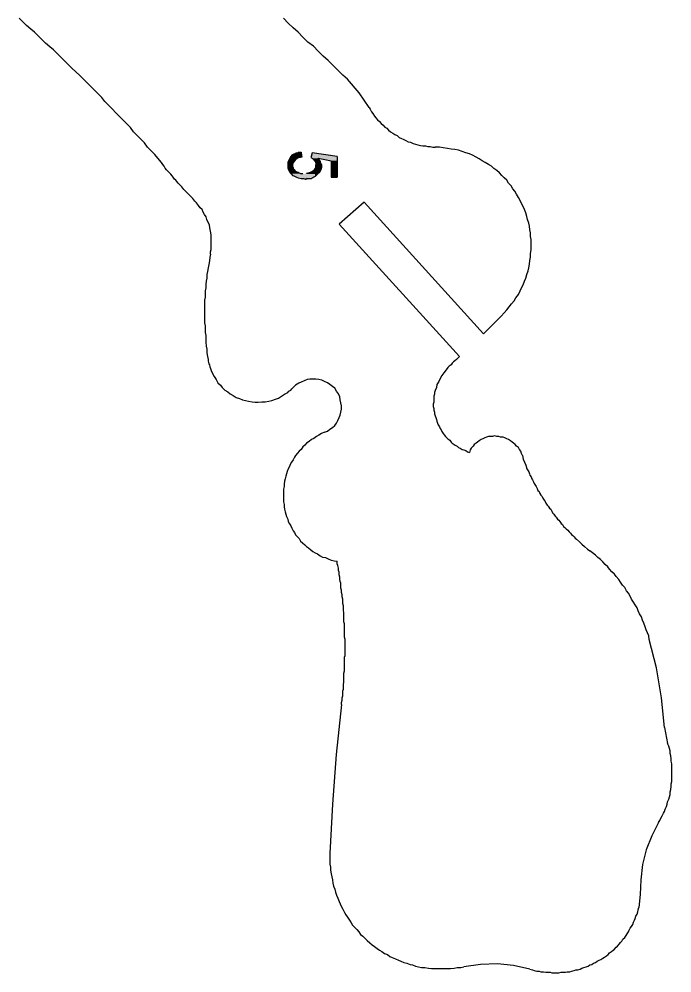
# Model space of a CAD drawing. Extents: x -1063 to 1100, y -467 to 441.
# Drawn here: x -715.7 to -537.9, y -270.1 to -10.2 of the extents above; entities that cross this region are included whole.
import ezdxf

# ---------------------------------------------------------------- set-up
doc = ezdxf.new("R2010")
doc.units = 0
doc.layers.add('H', color=7, linetype='CONTINUOUS')
doc.layers.add('P', color=250, linetype='CONTINUOUS')

# ---------------------------------------------------------------- blocks, each defined once
blk = doc.blocks.new('*U241')
at = {"layer": 'H', "color": 0, "linetype": 'CONTINUOUS'}
for p, q in [((-640.35, -46.74), (-641.02, -47.07)), ((-640.18, -46.57), (-640.35, -46.74)), ((-640.18, -46.57), (-639.68, -46.57)), ((-639.35, -46.41), (-639.68, -46.57)), ((-639.35, -46.41), (-638.85, -46.41)), ((-638.85, -46.41), (-638.83, -46.57)), ((-638.83, -46.57), (-638.81, -46.74)), ((-638.81, -46.74), (-638.77, -47.07)), ((-641.02, -47.07), (-641.35, -47.24)), ((-641.35, -47.24), (-641.32, -47.74)), ((-641.32, -47.74), (-641.31, -47.91)), ((-641.31, -47.91), (-641.3, -48.07)), ((-641.3, -48.07), (-641.27, -48.57)), ((-641.27, -48.57), (-641.23, -49.24)), ((-641.18, -49.91), (-641.23, -49.24)), ((-641.02, -49.24), (-641.18, -49.91)), ((-640.52, -48.57), (-641.02, -49.24)), ((-639.85, -48.07), (-640.52, -48.57)), ((-639.02, -47.91), (-639.85, -48.07)), ((-638.68, -47.74), (-639.02, -47.91)), ((-638.77, -47.07), (-638.75, -47.24)), ((-638.75, -47.24), (-638.68, -47.74))]:
    blk.add_line(p, q, dxfattribs=at)
for points in [[(-640.35, -46.74), (-641.02, -47.07), (-638.77, -47.07)], [(-640.18, -46.57), (-640.35, -46.74), (-638.81, -46.74)], [(-640.18, -46.57), (-640.18, -46.57), (-639.68, -46.57)], [(-639.35, -46.41), (-639.68, -46.57), (-638.83, -46.57)], [(-639.35, -46.41), (-639.35, -46.41), (-638.85, -46.41)], [(-641.02, -47.07), (-641.35, -47.24), (-638.75, -47.24)], [(-641.35, -47.24), (-641.32, -47.74), (-638.68, -47.74)], [(-641.32, -47.74), (-641.31, -47.91), (-639.02, -47.91)], [(-641.31, -47.91), (-641.3, -48.07), (-639.85, -48.07)], [(-641.3, -48.07), (-641.27, -48.57), (-640.52, -48.57)], [(-641.27, -48.57), (-641.23, -49.24), (-641.02, -49.24)]]:
    blk.add_solid(points, dxfattribs=at)
at = {"layer": 'H', "color": 0, "linetype": 'CONTINUOUS', "extrusion": (0, 0, -1)}
for points in [[(640.35, -46.74), (638.81, -46.74), (638.77, -47.07)], [(640.18, -46.57), (638.83, -46.57), (638.81, -46.74)], [(639.35, -46.41), (638.85, -46.41), (638.83, -46.57)], [(641.35, -47.24), (638.75, -47.24), (638.68, -47.74)], [(641.32, -47.74), (638.68, -47.74), (639.02, -47.91)], [(641.31, -47.91), (639.02, -47.91), (639.85, -48.07)], [(641.3, -48.07), (639.85, -48.07), (640.52, -48.57)], [(641.27, -48.57), (640.52, -48.57), (641.02, -49.24)], [(641.23, -49.24), (641.02, -49.24), (641.18, -49.91)], [(641.02, -47.07), (638.77, -47.07), (638.75, -47.24)]]:
    blk.add_solid(points, dxfattribs=at)
blk = doc.blocks.new('*U242')
at = {"layer": 'H', "color": 0, "linetype": 'CONTINUOUS'}
for p, q in [((-642.18, -48.57), (-642.52, -49.24)), ((-642.52, -49.24), (-642.52, -49.91)), ((-641.85, -47.91), (-642.18, -48.57)), ((-641.35, -47.24), (-641.85, -47.91)), ((-641.31, -47.91), (-641.35, -47.24)), ((-641.31, -47.91), (-641.27, -48.57)), ((-641.27, -48.57), (-641.23, -49.24)), ((-641.23, -49.24), (-641.18, -49.91)), ((-642.52, -49.91), (-642.52, -50.07)), ((-642.52, -50.07), (-642.52, -50.24)), ((-642.52, -50.24), (-642.52, -50.41)), ((-642.52, -50.41), (-642.52, -50.57)), ((-642.52, -50.57), (-642.52, -50.74)), ((-642.52, -50.74), (-642.43, -50.91)), ((-642.43, -50.91), (-642.35, -51.07)), ((-642.35, -51.07), (-642.27, -51.24)), ((-642.27, -51.24), (-642.18, -51.41)), ((-642.18, -51.41), (-642.1, -51.57)), ((-642.1, -51.57), (-642.02, -51.74)), ((-642.02, -51.74), (-641.93, -51.91)), ((-641.93, -51.91), (-641.85, -52.07)), ((-641.18, -49.91), (-641.18, -50.07)), ((-641.18, -50.07), (-641.18, -50.24)), ((-641.18, -50.24), (-641.1, -50.41)), ((-641.1, -50.41), (-641.02, -50.57)), ((-641.02, -50.57), (-641.02, -50.74)), ((-641.02, -50.74), (-641.02, -50.91)), ((-641.02, -50.91), (-640.85, -51.07)), ((-640.85, -51.07), (-640.68, -51.24)), ((-640.68, -51.24), (-640.52, -51.41)), ((-640.52, -51.41), (-640.35, -51.57)), ((-640.35, -51.57), (-640.02, -51.74)), ((-640.02, -51.74), (-639.68, -51.91)), ((-639.68, -51.91), (-639.35, -52.07)), ((-636.18, -51.91), (-636.68, -52.07)), ((-635.93, -51.74), (-636.18, -51.91)), ((-635.68, -51.57), (-635.93, -51.74)), ((-635.35, -51.41), (-635.68, -51.57)), ((-635.27, -51.24), (-635.35, -51.41)), ((-635.18, -51.07), (-635.27, -51.24)), ((-635.1, -50.91), (-635.18, -51.07)), ((-635.02, -50.74), (-635.1, -50.91)), ((-634.93, -50.57), (-635.02, -50.74)), ((-634.85, -50.41), (-634.93, -50.57)), ((-634.85, -49.91), (-634.85, -50.07)), ((-634.85, -50.07), (-634.85, -49.91)), ((-634.85, -50.07), (-634.85, -50.24)), ((-634.85, -50.24), (-634.85, -50.07)), ((-634.85, -50.24), (-634.85, -50.41)), ((-634.85, -50.41), (-634.85, -50.24)), ((-634.85, -50.57), (-634.85, -50.41)), ((-634.85, -50.57), (-634.85, -50.74)), ((-634.85, -50.74), (-634.85, -50.91)), ((-634.85, -50.91), (-634.85, -51.07)), ((-634.85, -51.07), (-634.85, -51.24)), ((-634.85, -51.24), (-634.85, -51.41)), ((-634.85, -51.41), (-634.85, -51.57)), ((-634.85, -51.57), (-634.85, -51.74)), ((-634.85, -51.74), (-634.85, -51.91)), ((-634.85, -51.91), (-634.85, -52.07)), ((-641.85, -52.07), (-641.68, -52.24)), ((-641.68, -52.24), (-641.52, -52.41)), ((-641.52, -52.41), (-641.18, -52.74)), ((-641.18, -52.74), (-640.85, -52.91)), ((-640.85, -52.91), (-640.52, -53.07)), ((-640.52, -53.07), (-640.1, -53.24)), ((-640.1, -53.24), (-639.68, -53.41)), ((-639.68, -53.41), (-638.85, -53.57)), ((-639.35, -52.07), (-639.02, -52.24)), ((-639.02, -52.24), (-638.35, -52.24)), ((-638.85, -53.57), (-638.18, -53.57)), ((-638.18, -53.57), (-637.68, -53.74)), ((-637.68, -53.74), (-637.52, -53.74)), ((-637.18, -53.57), (-637.52, -53.74)), ((-636.68, -52.07), (-637.35, -52.24)), ((-637.18, -53.57), (-636.68, -53.57)), ((-636.68, -53.57), (-636.35, -53.57)), ((-636.35, -53.57), (-636.02, -53.57)), ((-635.68, -53.41), (-636.02, -53.57)), ((-635.35, -53.24), (-635.68, -53.41)), ((-635.02, -53.07), (-635.35, -53.24)), ((-634.85, -52.91), (-635.02, -53.07)), ((-634.85, -52.07), (-634.85, -52.24)), ((-634.85, -52.24), (-634.85, -52.41)), ((-634.85, -52.41), (-634.85, -52.74)), ((-634.85, -52.74), (-634.85, -52.91))]:
    blk.add_line(p, q, dxfattribs=at)
for points in [[(-642.18, -48.57), (-642.52, -49.24), (-641.23, -49.24)], [(-642.52, -49.24), (-642.52, -49.91), (-641.18, -49.91)], [(-641.85, -47.91), (-642.18, -48.57), (-641.27, -48.57)], [(-641.35, -47.24), (-641.85, -47.91), (-641.31, -47.91)], [(-642.52, -49.91), (-642.52, -50.07), (-641.18, -50.07)], [(-642.52, -50.07), (-642.52, -50.24), (-641.18, -50.24)], [(-642.52, -50.24), (-642.52, -50.41), (-641.1, -50.41)], [(-642.52, -50.41), (-642.52, -50.57), (-641.02, -50.57)], [(-642.52, -50.57), (-642.52, -50.74), (-641.02, -50.74)], [(-642.52, -50.74), (-642.43, -50.91), (-641.02, -50.91)], [(-642.43, -50.91), (-642.35, -51.07), (-640.85, -51.07)], [(-642.35, -51.07), (-642.27, -51.24), (-640.68, -51.24)], [(-642.27, -51.24), (-642.18, -51.41), (-640.52, -51.41)], [(-642.18, -51.41), (-642.1, -51.57), (-640.35, -51.57)], [(-642.1, -51.57), (-642.02, -51.74), (-640.02, -51.74)], [(-642.02, -51.74), (-641.93, -51.91), (-639.68, -51.91)], [(-641.93, -51.91), (-641.85, -52.07), (-639.35, -52.07)], [(-636.18, -51.91), (-636.68, -52.07), (-634.85, -52.07)], [(-635.93, -51.74), (-636.18, -51.91), (-634.85, -51.91)], [(-635.68, -51.57), (-635.93, -51.74), (-634.85, -51.74)], [(-635.35, -51.41), (-635.68, -51.57), (-634.85, -51.57)], [(-635.27, -51.24), (-635.35, -51.41), (-634.85, -51.41)], [(-635.18, -51.07), (-635.27, -51.24), (-634.85, -51.24)], [(-635.1, -50.91), (-635.18, -51.07), (-634.85, -51.07)], [(-635.02, -50.74), (-635.1, -50.91), (-634.85, -50.91)], [(-634.93, -50.57), (-635.02, -50.74), (-634.85, -50.74)], [(-634.85, -50.41), (-634.93, -50.57), (-634.85, -50.57)], [(-634.85, -49.91), (-634.85, -50.07), (-634.85, -50.07)], [(-634.85, -50.07), (-634.85, -50.24), (-634.85, -50.24)], [(-634.85, -50.24), (-634.85, -50.41), (-634.85, -50.41)], [(-641.85, -52.07), (-641.68, -52.24), (-639.02, -52.24)], [(-641.68, -52.24), (-641.52, -52.41), (-637.85, -52.41)], [(-641.52, -52.41), (-641.18, -52.74), (-634.85, -52.74)], [(-641.18, -52.74), (-640.85, -52.91), (-634.85, -52.91)], [(-640.85, -52.91), (-640.52, -53.07), (-635.02, -53.07)], [(-640.52, -53.07), (-640.1, -53.24), (-635.35, -53.24)], [(-640.1, -53.24), (-639.68, -53.41), (-635.68, -53.41)], [(-639.68, -53.41), (-638.85, -53.57), (-636.02, -53.57)], [(-639.02, -52.24), (-639.02, -52.24), (-638.35, -52.24)], [(-638.85, -53.57), (-638.85, -53.57), (-638.18, -53.57)], [(-638.18, -53.57), (-637.68, -53.74), (-637.52, -53.74)], [(-637.35, -52.24), (-637.85, -52.41), (-634.85, -52.41)], [(-637.68, -53.74), (-637.68, -53.74), (-637.52, -53.74)], [(-636.68, -52.07), (-637.35, -52.24), (-634.85, -52.24)], [(-637.18, -53.57), (-637.18, -53.57), (-636.68, -53.57)], [(-636.68, -53.57), (-636.68, -53.57), (-636.35, -53.57)], [(-636.35, -53.57), (-636.35, -53.57), (-636.02, -53.57)]]:
    blk.add_solid(points, dxfattribs=at)
at = {"layer": 'H', "color": 0, "linetype": 'CONTINUOUS', "extrusion": (0, 0, -1)}
for points in [[(642.52, -49.24), (641.23, -49.24), (641.18, -49.91)], [(642.18, -48.57), (641.27, -48.57), (641.23, -49.24)], [(641.85, -47.91), (641.31, -47.91), (641.27, -48.57)], [(642.52, -49.91), (641.18, -49.91), (641.18, -50.07)], [(642.52, -50.07), (641.18, -50.07), (641.18, -50.24)], [(642.52, -50.24), (641.18, -50.24), (641.1, -50.41)], [(642.52, -50.41), (641.1, -50.41), (641.02, -50.57)], [(642.52, -50.57), (641.02, -50.57), (641.02, -50.74)], [(642.52, -50.74), (641.02, -50.74), (641.02, -50.91)], [(642.43, -50.91), (641.02, -50.91), (640.85, -51.07)], [(642.35, -51.07), (640.85, -51.07), (640.68, -51.24)], [(642.27, -51.24), (640.68, -51.24), (640.52, -51.41)], [(642.18, -51.41), (640.52, -51.41), (640.35, -51.57)], [(642.1, -51.57), (640.35, -51.57), (640.02, -51.74)], [(642.02, -51.74), (640.02, -51.74), (639.68, -51.91)], [(641.93, -51.91), (639.68, -51.91), (639.35, -52.07)], [(636.18, -51.91), (634.85, -51.91), (634.85, -52.07)], [(635.93, -51.74), (634.85, -51.74), (634.85, -51.91)], [(635.68, -51.57), (634.85, -51.57), (634.85, -51.74)], [(635.35, -51.41), (634.85, -51.41), (634.85, -51.57)], [(635.27, -51.24), (634.85, -51.24), (634.85, -51.41)], [(635.18, -51.07), (634.85, -51.07), (634.85, -51.24)], [(635.1, -50.91), (634.85, -50.91), (634.85, -51.07)], [(635.02, -50.74), (634.85, -50.74), (634.85, -50.91)], [(634.93, -50.57), (634.85, -50.57), (634.85, -50.74)], [(641.85, -52.07), (639.35, -52.07), (639.02, -52.24)], [(641.68, -52.24), (638.35, -52.24), (637.85, -52.41)], [(641.52, -52.41), (634.85, -52.41), (634.85, -52.74)], [(641.18, -52.74), (634.85, -52.74), (634.85, -52.91)], [(640.85, -52.91), (634.85, -52.91), (635.02, -53.07)], [(640.52, -53.07), (635.02, -53.07), (635.35, -53.24)], [(640.1, -53.24), (635.35, -53.24), (635.68, -53.41)], [(639.68, -53.41), (635.68, -53.41), (636.02, -53.57)], [(638.18, -53.57), (637.18, -53.57), (637.52, -53.74)], [(637.35, -52.24), (634.85, -52.24), (634.85, -52.41)], [(636.68, -52.07), (634.85, -52.07), (634.85, -52.24)]]:
    blk.add_solid(points, dxfattribs=at)
blk = doc.blocks.new('*U243')
at = {"layer": 'H', "color": 0, "linetype": 'CONTINUOUS'}
for p, q in [((-634.23, -49.24), (-634.24, -49.41)), ((-634.22, -48.91), (-634.23, -49.24)), ((-634.18, -48.07), (-634.22, -48.91)), ((-633.68, -48.91), (-634.18, -48.07)), ((-633.68, -48.91), (-633.68, -49.24)), ((-633.68, -49.24), (-633.52, -49.41)), ((-634.32, -51.57), (-634.34, -52.07)), ((-634.31, -51.24), (-634.32, -51.57)), ((-634.28, -50.57), (-634.31, -51.24)), ((-634.27, -50.24), (-634.28, -50.57)), ((-634.25, -49.74), (-634.27, -50.24)), ((-634.24, -49.41), (-634.25, -49.74)), ((-633.68, -51.57), (-634.02, -52.07)), ((-633.52, -51.24), (-633.68, -51.57)), ((-633.52, -49.41), (-633.35, -49.74)), ((-633.35, -50.57), (-633.52, -51.24)), ((-633.35, -49.74), (-633.35, -50.24)), ((-633.35, -50.24), (-633.35, -50.57)), ((-634.02, -52.07), (-634.35, -52.41)), ((-634.35, -52.41), (-634.34, -52.07))]:
    blk.add_line(p, q, dxfattribs=at)
for points in [[(-634.23, -49.24), (-634.24, -49.41), (-633.52, -49.41)], [(-634.22, -48.91), (-634.23, -49.24), (-633.68, -49.24)], [(-634.18, -48.07), (-634.22, -48.91), (-633.68, -48.91)], [(-634.32, -51.57), (-634.34, -52.07), (-634.02, -52.07)], [(-634.31, -51.24), (-634.32, -51.57), (-633.68, -51.57)], [(-634.28, -50.57), (-634.31, -51.24), (-633.52, -51.24)], [(-634.27, -50.24), (-634.28, -50.57), (-633.35, -50.57)], [(-634.25, -49.74), (-634.27, -50.24), (-633.35, -50.24)], [(-634.24, -49.41), (-634.25, -49.74), (-633.35, -49.74)]]:
    blk.add_solid(points, dxfattribs=at)
at = {"layer": 'H', "color": 0, "linetype": 'CONTINUOUS', "extrusion": (0, 0, -1)}
for points in [[(634.23, -49.24), (633.68, -49.24), (633.52, -49.41)], [(634.22, -48.91), (633.68, -48.91), (633.68, -49.24)], [(634.32, -51.57), (633.68, -51.57), (634.02, -52.07)], [(634.31, -51.24), (633.52, -51.24), (633.68, -51.57)], [(634.28, -50.57), (633.35, -50.57), (633.52, -51.24)], [(634.27, -50.24), (633.35, -50.24), (633.35, -50.57)], [(634.25, -49.74), (633.35, -49.74), (633.35, -50.24)], [(634.24, -49.41), (633.52, -49.41), (633.35, -49.74)], [(634.34, -52.07), (634.02, -52.07), (634.35, -52.41)]]:
    blk.add_solid(points, dxfattribs=at)
blk = doc.blocks.new('*U244')
at = {"layer": 'H', "color": 0, "linetype": 'CONTINUOUS'}
for p, q in [((-635.85, -46.57), (-636.1, -47.57)), ((-629.02, -47.57), (-635.85, -46.57)), ((-636.1, -47.57), (-636.18, -47.91)), ((-636.18, -47.91), (-635.85, -48.07)), ((-635.85, -48.07), (-635.52, -48.41)), ((-635.52, -48.41), (-635.18, -48.74)), ((-635.18, -48.74), (-635.02, -48.91)), ((-635.02, -48.91), (-634.85, -49.41)), ((-634.22, -48.91), (-634.24, -49.41)), ((-634.21, -48.74), (-634.22, -48.91)), ((-634.2, -48.41), (-634.21, -48.74)), ((-634.18, -48.07), (-634.2, -48.41)), ((-634.18, -48.07), (-632.43, -48.41)), ((-632.43, -48.41), (-630.68, -48.74)), ((-630.68, -48.74), (-630.68, -48.91)), ((-630.68, -48.91), (-630.68, -49.41)), ((-629.02, -47.57), (-629.02, -47.91)), ((-629.02, -47.91), (-629.02, -48.07)), ((-629.02, -48.07), (-629.02, -48.41)), ((-629.02, -48.41), (-629.02, -48.74)), ((-629.02, -48.74), (-629.02, -48.91)), ((-629.02, -48.91), (-629.02, -49.41)), ((-634.85, -49.41), (-634.85, -49.91)), ((-634.85, -49.91), (-634.85, -50.57)), ((-634.85, -50.57), (-634.85, -51.24)), ((-634.85, -51.24), (-634.85, -52.07)), ((-634.31, -51.24), (-634.34, -52.07)), ((-634.28, -50.57), (-634.31, -51.24)), ((-634.25, -49.91), (-634.28, -50.57)), ((-634.24, -49.41), (-634.25, -49.91)), ((-630.68, -49.41), (-630.68, -49.91)), ((-630.68, -49.91), (-630.68, -50.57)), ((-630.68, -50.57), (-630.68, -51.24)), ((-630.68, -51.24), (-630.68, -52.07)), ((-629.02, -49.41), (-629.02, -49.91)), ((-629.02, -49.91), (-629.02, -50.57)), ((-629.02, -50.57), (-629.02, -51.24)), ((-629.02, -51.24), (-629.02, -52.07)), ((-634.85, -52.07), (-634.85, -52.41)), ((-634.35, -52.41), (-634.85, -52.91)), ((-634.85, -52.91), (-634.85, -52.41)), ((-634.34, -52.07), (-634.35, -52.41)), ((-630.68, -52.07), (-630.68, -52.41)), ((-630.68, -52.41), (-630.68, -52.91)), ((-630.68, -52.91), (-630.68, -53.24)), ((-630.68, -53.24), (-629.02, -53.24)), ((-629.02, -52.07), (-629.02, -52.41)), ((-629.02, -52.41), (-629.02, -52.91)), ((-629.02, -52.91), (-629.02, -53.24))]:
    blk.add_line(p, q, dxfattribs=at)
for points in [[(-635.85, -46.57), (-636.1, -47.57), (-629.02, -47.57)], [(-636.1, -47.57), (-636.18, -47.91), (-629.02, -47.91)], [(-636.18, -47.91), (-635.85, -48.07), (-629.02, -48.07)], [(-635.85, -48.07), (-635.52, -48.41), (-634.2, -48.41)], [(-635.52, -48.41), (-635.18, -48.74), (-634.21, -48.74)], [(-635.18, -48.74), (-635.02, -48.91), (-634.22, -48.91)], [(-635.02, -48.91), (-634.85, -49.41), (-634.24, -49.41)], [(-634.18, -48.07), (-632.43, -48.41), (-629.02, -48.41)], [(-632.43, -48.41), (-630.68, -48.74), (-629.02, -48.74)], [(-630.68, -48.74), (-630.68, -48.91), (-629.02, -48.91)], [(-630.68, -48.91), (-630.68, -49.41), (-629.02, -49.41)], [(-634.85, -49.41), (-634.85, -49.91), (-634.25, -49.91)], [(-634.85, -49.91), (-634.85, -50.57), (-634.28, -50.57)], [(-634.85, -50.57), (-634.85, -51.24), (-634.31, -51.24)], [(-634.85, -51.24), (-634.85, -52.07), (-634.34, -52.07)], [(-630.68, -49.41), (-630.68, -49.91), (-629.02, -49.91)], [(-630.68, -49.91), (-630.68, -50.57), (-629.02, -50.57)], [(-630.68, -50.57), (-630.68, -51.24), (-629.02, -51.24)], [(-630.68, -51.24), (-630.68, -52.07), (-629.02, -52.07)], [(-634.85, -52.07), (-634.85, -52.41), (-634.35, -52.41)], [(-630.68, -52.07), (-630.68, -52.41), (-629.02, -52.41)], [(-630.68, -52.41), (-630.68, -52.91), (-629.02, -52.91)], [(-630.68, -52.91), (-630.68, -53.24), (-629.02, -53.24)], [(-630.68, -53.24), (-630.68, -53.24), (-629.02, -53.24)]]:
    blk.add_solid(points, dxfattribs=at)
at = {"layer": 'H', "color": 0, "linetype": 'CONTINUOUS', "extrusion": (0, 0, -1)}
for points in [[(636.18, -47.91), (629.02, -47.91), (629.02, -48.07)], [(636.1, -47.57), (629.02, -47.57), (629.02, -47.91)], [(635.85, -48.07), (634.18, -48.07), (634.2, -48.41)], [(635.52, -48.41), (634.2, -48.41), (634.21, -48.74)], [(635.18, -48.74), (634.21, -48.74), (634.22, -48.91)], [(635.02, -48.91), (634.22, -48.91), (634.24, -49.41)], [(634.18, -48.07), (629.02, -48.07), (629.02, -48.41)], [(632.43, -48.41), (629.02, -48.41), (629.02, -48.74)], [(630.68, -48.74), (629.02, -48.74), (629.02, -48.91)], [(630.68, -48.91), (629.02, -48.91), (629.02, -49.41)], [(634.85, -49.41), (634.24, -49.41), (634.25, -49.91)], [(634.85, -49.91), (634.25, -49.91), (634.28, -50.57)], [(634.85, -50.57), (634.28, -50.57), (634.31, -51.24)], [(634.85, -51.24), (634.31, -51.24), (634.34, -52.07)], [(630.68, -49.41), (629.02, -49.41), (629.02, -49.91)], [(630.68, -49.91), (629.02, -49.91), (629.02, -50.57)], [(630.68, -50.57), (629.02, -50.57), (629.02, -51.24)], [(630.68, -51.24), (629.02, -51.24), (629.02, -52.07)], [(634.85, -52.07), (634.34, -52.07), (634.35, -52.41)], [(634.85, -52.41), (634.35, -52.41), (634.85, -52.91)], [(630.68, -52.07), (629.02, -52.07), (629.02, -52.41)], [(630.68, -52.41), (629.02, -52.41), (629.02, -52.91)], [(630.68, -52.91), (629.02, -52.91), (629.02, -53.24)]]:
    blk.add_solid(points, dxfattribs=at)

msp = doc.modelspace()

# ---------------------------------------------------------------- linework, layer by layer
at = {"layer": 'P', "color": 0, "linetype": 'CONTINUOUS'}
for points in [[(-663.52, -74.24), (-663.52, -73.57), (-663.35, -72.91), (-663.35, -72.41), (-663.35, -71.91), (-663.35, -71.24), (-663.35, -70.74), (-663.35, -70.24), (-663.35, -69.74), (-663.35, -69.24), (-663.35, -68.91), (-663.52, -67.91), (-663.68, -67.07), (-663.85, -66.24), (-664.18, -65.57), (-664.52, -64.74), (-664.68, -64.07), (-665.18, -63.41), (-665.52, -62.74), (-665.85, -62.07), (-666.35, -61.57), (-666.85, -60.91), (-667.35, -60.24), (-667.85, -59.74), (-668.35, -59.07), (-669.02, -58.41), (-669.52, -57.91), (-670.18, -57.24), (-670.85, -56.57), (-671.35, -55.91), (-672.02, -55.24), (-672.35, -54.91), (-672.68, -54.41), (-673.02, -54.07), (-673.35, -53.74), (-673.68, -53.24), (-674.02, -52.91), (-674.35, -52.41), (-674.68, -52.07), (-675.18, -51.57), (-675.52, -51.24), (-675.85, -50.74), (-676.18, -50.24), (-676.52, -49.74), (-676.85, -49.24), (-677.85, -48.07), (-678.68, -47.07), (-679.68, -46.07), (-680.68, -45.07), (-681.52, -43.91), (-682.52, -42.91), (-683.52, -41.91), (-684.52, -40.91), (-685.35, -39.74), (-686.35, -38.74), (-687.35, -37.74), (-688.35, -36.74), (-689.35, -35.74), (-690.35, -34.57), (-691.35, -33.57), (-692.35, -32.57), (-693.18, -31.57), (-694.18, -30.57), (-695.18, -29.57), (-696.18, -28.57), (-697.18, -27.57), (-698.18, -26.57), (-699.18, -25.57), (-700.18, -24.57), (-701.35, -23.57), (-702.35, -22.57), (-703.35, -21.57), (-704.35, -20.57), (-705.35, -19.57), (-706.35, -18.57), (-707.35, -17.74), (-708.52, -16.74), (-709.52, -15.74), (-710.52, -14.74), (-711.52, -13.74), (-712.52, -12.91), (-713.68, -11.91), (-714.68, -10.91), (-715.68, -9.91)], [(-626.18, -26.57), (-627.52, -25.41), (-628.85, -24.07), (-630.18, -22.74), (-631.52, -21.41), (-632.85, -20.24), (-634.18, -18.91), (-635.52, -17.57), (-637.02, -16.41), (-638.35, -15.07), (-639.68, -13.74), (-641.02, -12.57), (-642.35, -11.24), (-643.68, -9.91)], [(-620.35, -34.24), (-623.02, -30.24), (-626.18, -26.57)], [(-620.35, -34.24), (-620.02, -34.74), (-619.68, -35.41), (-619.35, -35.91), (-618.85, -36.57), (-618.52, -37.07), (-618.02, -37.57), (-617.52, -38.07), (-617.02, -38.57), (-616.52, -39.07), (-616.02, -39.57), (-615.52, -39.91), (-615.02, -40.41), (-614.52, -40.91), (-613.85, -41.24), (-613.35, -41.57), (-612.68, -41.91), (-612.18, -42.41), (-611.52, -42.74), (-611.02, -42.91), (-610.35, -43.24), (-609.68, -43.57), (-609.02, -43.74), (-608.35, -44.07), (-607.68, -44.24), (-607.02, -44.41), (-606.35, -44.57), (-605.68, -44.74), (-605.02, -44.74), (-604.35, -44.91), (-603.68, -44.91), (-603.02, -45.07), (-602.35, -45.07)], [(-584.35, -91.07), (-583.52, -90.24), (-582.85, -89.41), (-582.18, -88.57), (-581.52, -87.74), (-580.85, -86.91), (-580.35, -86.07), (-579.68, -85.24), (-579.18, -84.24), (-578.85, -83.41), (-578.35, -82.57), (-578.02, -81.57), (-577.68, -80.74), (-577.35, -79.74), (-577.02, -78.74), (-576.85, -77.91), (-576.68, -76.91), (-576.52, -75.91), (-576.35, -75.07), (-576.35, -74.07), (-576.18, -73.07), (-576.18, -72.24), (-576.18, -71.24), (-576.18, -70.24), (-576.35, -69.41), (-576.35, -68.41), (-576.52, -67.57), (-576.68, -66.57), (-576.85, -65.74), (-577.18, -64.74), (-577.35, -63.91), (-577.68, -62.91), (-578.02, -62.07), (-578.35, -61.24), (-578.85, -60.41), (-579.18, -59.57), (-579.68, -58.74), (-580.18, -57.91), (-580.68, -57.07), (-581.18, -56.41), (-581.68, -55.57), (-582.35, -54.91), (-582.85, -54.07), (-583.52, -53.41), (-584.18, -52.74), (-584.85, -52.07), (-585.52, -51.41), (-586.35, -50.91), (-587.02, -50.24), (-587.85, -49.74), (-588.68, -49.24), (-589.52, -48.74), (-590.35, -48.24), (-591.18, -47.74), (-592.18, -47.24), (-593.02, -46.91), (-594.02, -46.57), (-595.02, -46.24), (-596.02, -45.91), (-597.02, -45.74), (-598.02, -45.57), (-599.02, -45.41), (-600.18, -45.24), (-601.18, -45.07), (-602.35, -45.07)], [(-584.35, -91.07), (-589.18, -95.91), (-621.68, -60.07), (-628.52, -66.07), (-595.68, -102.07), (-596.18, -102.57), (-596.52, -102.91), (-597.02, -103.24), (-597.35, -103.57), (-597.68, -103.91), (-598.02, -104.41), (-598.52, -104.74), (-598.85, -105.07), (-599.35, -105.74), (-600.02, -106.57), (-600.52, -107.24), (-601.02, -108.07), (-601.35, -108.91), (-601.85, -109.74), (-602.02, -110.57), (-602.35, -111.41), (-602.52, -111.91), (-602.52, -112.41), (-602.68, -112.91), (-602.68, -113.41), (-602.68, -113.91), (-602.68, -114.57), (-602.85, -115.07), (-602.85, -115.74), (-602.68, -116.24), (-602.68, -116.74), (-602.52, -117.24), (-602.52, -117.74), (-602.35, -118.24), (-602.18, -118.74), (-602.02, -119.24), (-601.85, -119.74), (-601.68, -120.24), (-601.52, -120.74), (-601.18, -121.24), (-601.02, -121.74), (-600.68, -122.07), (-600.52, -122.57), (-600.18, -123.07), (-599.85, -123.41), (-599.52, -123.91), (-599.18, -124.24), (-598.85, -124.57), (-598.35, -124.91), (-598.02, -125.41), (-597.68, -125.74), (-597.18, -126.07), (-596.85, -126.24), (-596.35, -126.57), (-596.02, -126.91), (-595.52, -127.07), (-595.02, -127.41), (-594.52, -127.57), (-594.02, -127.74), (-593.52, -128.07), (-593.02, -128.24)], [(-663.52, -74.24), (-663.68, -75.07), (-663.85, -76.07), (-664.02, -77.07), (-664.18, -77.91), (-664.35, -78.91), (-664.52, -79.74), (-664.52, -80.74), (-664.68, -81.57), (-664.85, -82.41), (-664.85, -83.41), (-665.02, -84.24), (-665.02, -85.07), (-665.02, -85.91), (-665.18, -86.74), (-665.18, -87.74), (-665.18, -88.57), (-665.18, -89.41), (-665.18, -90.24), (-665.18, -91.07), (-665.18, -92.07), (-665.18, -92.91), (-665.02, -93.74), (-665.02, -94.57), (-665.02, -95.57), (-664.85, -96.41), (-664.85, -97.41), (-664.85, -98.24), (-664.68, -99.24), (-664.52, -100.07), (-664.52, -101.07), (-664.35, -102.07), (-664.18, -102.91)], [(-664.18, -102.91), (-664.18, -103.41), (-664.02, -104.07), (-663.85, -104.41), (-663.68, -104.91), (-663.52, -105.41), (-663.35, -105.91), (-663.02, -106.74), (-662.52, -107.57), (-662.02, -108.41), (-661.52, -109.24), (-660.85, -109.91), (-660.35, -110.57), (-659.68, -111.24), (-658.85, -111.74), (-658.18, -112.24), (-657.35, -112.74), (-656.52, -113.24), (-655.68, -113.57), (-654.85, -113.91), (-654.02, -114.07), (-653.18, -114.24), (-652.18, -114.41), (-651.35, -114.57), (-650.52, -114.57), (-649.52, -114.41), (-648.68, -114.41), (-647.68, -114.24), (-646.85, -114.07), (-645.85, -113.74), (-645.02, -113.41), (-644.18, -112.91), (-643.35, -112.41), (-642.85, -112.07), (-642.52, -111.91), (-642.18, -111.57), (-641.68, -111.24), (-641.35, -110.91), (-641.02, -110.57)], [(-632.52, -122.74), (-631.68, -122.41), (-631.02, -121.91), (-630.35, -121.41), (-629.68, -120.91), (-629.18, -120.24), (-628.85, -119.57), (-628.52, -118.74), (-628.18, -118.07), (-628.02, -117.24), (-627.85, -116.41), (-627.85, -115.57), (-628.02, -114.74), (-628.18, -113.91), (-628.35, -113.07), (-628.68, -112.24), (-629.18, -111.57), (-629.68, -110.74), (-630.35, -110.24), (-631.02, -109.74), (-631.68, -109.24), (-632.52, -108.91), (-633.18, -108.57), (-634.02, -108.41), (-634.85, -108.24), (-635.68, -108.24), (-636.52, -108.24), (-637.18, -108.41), (-638.02, -108.74), (-638.85, -109.07), (-639.52, -109.41), (-640.35, -109.91), (-641.02, -110.57)], [(-632.52, -122.74), (-633.35, -123.07), (-634.02, -123.57), (-634.68, -123.91), (-635.35, -124.41), (-636.02, -124.74), (-636.68, -125.24), (-637.35, -125.74), (-637.85, -126.24), (-638.35, -126.74), (-638.85, -127.41), (-639.35, -127.91), (-639.85, -128.41), (-640.35, -129.07), (-640.68, -129.57), (-641.02, -130.24), (-641.52, -130.91), (-641.85, -131.57), (-642.02, -132.07), (-642.35, -132.74), (-642.68, -133.41), (-642.85, -134.07), (-643.02, -134.74), (-643.18, -135.41), (-643.35, -136.07), (-643.52, -136.91), (-643.52, -137.57), (-643.68, -138.24), (-643.68, -138.91), (-643.68, -139.57), (-643.68, -140.24), (-643.68, -140.91), (-643.68, -141.74), (-643.52, -142.41), (-643.52, -143.07), (-643.35, -143.74), (-643.18, -144.41), (-643.02, -145.07), (-642.85, -145.74), (-642.52, -146.41), (-642.35, -147.07), (-642.02, -147.74), (-641.68, -148.24), (-641.35, -148.91), (-641.02, -149.57), (-640.68, -150.07), (-640.35, -150.74), (-639.85, -151.24), (-639.35, -151.74), (-639.02, -152.41), (-638.52, -152.91), (-637.85, -153.41), (-637.35, -153.91), (-636.85, -154.24), (-636.18, -154.74), (-635.68, -155.24), (-635.02, -155.57), (-634.35, -155.91), (-633.68, -156.41), (-633.02, -156.74), (-632.18, -156.91), (-631.52, -157.24), (-630.68, -157.57), (-629.85, -157.74), (-629.02, -157.91)], [(-578.52, -129.07), (-578.85, -128.57), (-579.02, -127.91), (-579.35, -127.41), (-579.68, -126.91), (-580.18, -126.57), (-580.52, -126.07), (-581.02, -125.74), (-581.35, -125.41), (-581.85, -125.07), (-582.35, -124.74), (-582.85, -124.57), (-583.35, -124.24), (-583.85, -124.07), (-584.52, -124.07), (-585.02, -123.91), (-585.52, -123.91), (-586.18, -123.74), (-586.68, -123.91), (-587.18, -123.91), (-587.85, -123.91), (-588.35, -124.07), (-588.85, -124.24), (-589.35, -124.57), (-589.85, -124.74), (-590.35, -125.07), (-590.85, -125.41), (-591.18, -125.74), (-591.68, -126.07), (-592.02, -126.57), (-592.52, -127.07), (-592.85, -127.57), (-593.02, -128.24)], [(-578.52, -129.07), (-578.35, -130.07), (-578.02, -130.91), (-577.68, -131.74), (-577.35, -132.74), (-576.85, -133.57), (-576.68, -134.07), (-576.52, -134.41), (-576.18, -134.91), (-576.02, -135.41), (-575.85, -135.74), (-575.52, -136.24), (-575.35, -136.74), (-575.02, -137.24), (-574.85, -137.57), (-574.52, -138.07), (-574.35, -138.57), (-574.02, -138.91), (-573.85, -139.41), (-573.52, -139.91), (-573.18, -140.24), (-573.02, -140.74), (-572.68, -141.24), (-572.35, -141.57), (-572.18, -142.07), (-571.85, -142.57), (-571.52, -142.91), (-571.18, -143.41), (-570.85, -143.74), (-570.52, -144.24), (-570.35, -144.74), (-570.02, -145.07), (-569.68, -145.57), (-569.35, -145.91), (-569.02, -146.41), (-568.68, -146.74), (-568.35, -147.07), (-568.02, -147.57), (-567.68, -147.91), (-567.35, -148.41), (-567.02, -148.74), (-566.68, -149.07), (-566.18, -149.41), (-565.85, -149.91), (-565.52, -150.24), (-565.18, -150.57), (-564.85, -150.91), (-564.52, -151.24), (-564.18, -151.57), (-563.85, -151.91), (-563.02, -152.57), (-562.35, -153.24), (-561.68, -153.91), (-560.85, -154.57), (-560.18, -155.07)], [(-544.02, -179.24), (-544.18, -178.24), (-544.52, -177.41), (-544.85, -176.57), (-545.18, -175.74), (-545.52, -174.74), (-545.85, -173.91), (-546.18, -173.07), (-546.68, -172.24), (-547.02, -171.41), (-547.35, -170.57), (-547.85, -169.74), (-548.35, -169.07), (-548.85, -168.24), (-549.18, -167.41), (-549.68, -166.57), (-550.18, -165.91), (-550.68, -165.07), (-551.35, -164.41), (-551.85, -163.57), (-552.35, -162.91), (-553.02, -162.07), (-553.52, -161.41), (-554.18, -160.74), (-554.85, -160.07), (-555.35, -159.41), (-556.02, -158.74), (-556.68, -158.07), (-557.35, -157.41), (-558.02, -156.91), (-558.68, -156.24), (-559.52, -155.57), (-560.18, -155.07)], [(-627.85, -196.91), (-627.85, -196.41), (-627.68, -195.74), (-627.68, -195.07), (-627.52, -194.57), (-627.52, -193.91), (-627.52, -193.24), (-627.35, -192.74), (-627.35, -192.07), (-627.35, -191.41), (-627.18, -190.91), (-627.18, -190.24), (-627.18, -189.57), (-627.18, -189.07), (-627.18, -188.41), (-627.02, -187.74), (-627.02, -187.24), (-627.02, -186.57), (-627.02, -185.91), (-627.02, -185.41), (-627.02, -184.74), (-627.02, -184.07), (-626.85, -183.57), (-626.85, -182.91), (-626.85, -182.24), (-626.85, -181.74), (-626.85, -181.07), (-626.85, -180.41), (-626.85, -179.91), (-626.85, -179.24), (-627.02, -178.57), (-627.02, -178.07), (-627.02, -177.41), (-627.02, -176.74), (-627.02, -176.24), (-627.02, -175.57), (-627.02, -174.91), (-627.18, -174.41), (-627.18, -173.74), (-627.18, -173.07), (-627.18, -172.57), (-627.18, -171.91), (-627.35, -171.24), (-627.35, -170.74), (-627.35, -170.07), (-627.52, -169.41), (-627.52, -168.91), (-627.52, -168.24), (-627.68, -167.57), (-627.68, -167.07), (-627.85, -166.41), (-627.85, -165.74), (-628.02, -165.24), (-628.02, -164.57), (-628.02, -163.91), (-628.18, -163.41), (-628.35, -162.74), (-628.35, -162.24), (-628.52, -161.57), (-628.52, -160.91), (-628.68, -160.41), (-628.68, -159.74), (-628.85, -159.07), (-629.02, -158.57), (-629.02, -157.91)], [(-539.85, -203.24), (-540.68, -195.07), (-542.02, -186.91), (-544.02, -179.24)], [(-627.85, -196.91), (-629.35, -210.57), (-630.35, -224.07), (-631.02, -237.57)], [(-539.85, -203.24), (-539.02, -207.57)], [(-541.52, -229.07), (-541.18, -228.57), (-540.85, -227.91), (-540.52, -227.24), (-540.18, -226.57), (-539.85, -226.07), (-539.68, -225.41), (-539.35, -224.74), (-539.18, -224.07), (-539.02, -223.41), (-538.68, -222.74), (-538.52, -222.07), (-538.35, -221.41), (-538.35, -220.74), (-538.18, -220.07), (-538.02, -219.24), (-538.02, -218.57), (-537.85, -217.91), (-537.85, -217.24), (-537.85, -216.57), (-537.85, -215.91), (-537.85, -215.07), (-537.85, -214.41), (-537.85, -213.74), (-537.85, -213.07), (-538.02, -212.41), (-538.02, -211.74), (-538.18, -210.91), (-538.35, -210.24), (-538.35, -209.57), (-538.52, -208.91), (-538.68, -208.24), (-539.02, -207.57)], [(-541.52, -229.07), (-543.35, -232.74), (-544.85, -236.57), (-545.85, -240.57), (-546.35, -244.74), (-546.52, -248.74), (-546.85, -252.24)], [(-631.02, -237.57), (-631.02, -238.57), (-631.02, -239.41), (-631.02, -240.41), (-630.85, -241.24), (-630.85, -242.07), (-630.68, -243.07), (-630.52, -243.91), (-630.35, -244.74), (-630.18, -245.57), (-630.02, -246.41), (-629.68, -247.24), (-629.52, -248.07), (-629.18, -248.91), (-628.85, -249.74), (-628.52, -250.57), (-628.18, -251.24), (-627.85, -252.07), (-627.52, -252.74), (-627.02, -253.57), (-626.68, -254.24), (-626.18, -254.91), (-625.68, -255.74), (-625.18, -256.41), (-624.85, -257.07), (-624.18, -257.74), (-623.68, -258.24), (-623.18, -258.91), (-622.68, -259.57), (-622.02, -260.07), (-621.35, -260.74), (-620.85, -261.24), (-620.18, -261.91), (-619.52, -262.41), (-618.85, -262.91), (-618.18, -263.41), (-617.52, -263.91), (-616.85, -264.24), (-616.18, -264.74), (-615.35, -265.07), (-614.68, -265.57), (-614.02, -265.91), (-613.18, -266.24), (-612.35, -266.57), (-611.68, -266.91), (-610.85, -267.24), (-610.02, -267.41), (-609.18, -267.74), (-608.52, -267.91), (-607.68, -268.24), (-606.85, -268.41), (-606.02, -268.57), (-605.18, -268.57), (-604.18, -268.74), (-603.35, -268.91), (-602.52, -268.91), (-601.68, -268.91), (-600.85, -268.91), (-599.85, -268.91), (-599.02, -268.91), (-598.18, -268.91), (-597.18, -268.74), (-596.35, -268.57), (-595.35, -268.57), (-594.52, -268.41)], [(-576.52, -269.07), (-575.85, -269.24), (-575.35, -269.41), (-574.68, -269.57), (-574.02, -269.57), (-573.52, -269.74), (-572.85, -269.74), (-572.18, -269.91), (-571.68, -269.91), (-571.02, -269.91), (-570.52, -270.07), (-569.85, -270.07), (-569.18, -270.07), (-568.68, -270.07), (-568.02, -269.91), (-567.52, -269.91), (-566.85, -269.91), (-566.35, -269.74), (-565.68, -269.74), (-565.18, -269.57), (-564.52, -269.41), (-564.02, -269.24), (-563.52, -269.24), (-562.85, -269.07), (-562.35, -268.74), (-561.85, -268.57), (-561.18, -268.41), (-560.68, -268.24), (-560.18, -267.91), (-559.68, -267.74), (-559.18, -267.41), (-558.68, -267.24), (-558.18, -266.91), (-557.68, -266.57), (-557.18, -266.41), (-556.68, -266.07), (-556.18, -265.74), (-555.68, -265.41), (-555.18, -265.07), (-554.85, -264.57), (-554.35, -264.24), (-553.85, -263.91), (-553.52, -263.57), (-553.02, -263.07), (-552.68, -262.74), (-552.18, -262.24), (-551.85, -261.74), (-551.52, -261.41), (-551.18, -260.91), (-550.68, -260.41), (-550.35, -259.91), (-550.02, -259.41), (-549.68, -258.91), (-549.52, -258.41), (-549.18, -257.91), (-548.85, -257.41), (-548.52, -256.91), (-548.35, -256.24), (-548.02, -255.74), (-547.85, -255.24), (-547.68, -254.57), (-547.35, -254.07), (-547.18, -253.41), (-547.02, -252.91), (-546.85, -252.24)], [(-576.52, -269.07), (-581.02, -268.07), (-585.35, -267.57), (-590.02, -267.74), (-594.52, -268.41)]]:
    msp.add_lwpolyline(points, dxfattribs=at)

# ---------------------------------------------------------------- block references
at = {"layer": 'H', "color": 0, "linetype": 'CONTINUOUS'}
for name in ['*U241', '*U244', '*U242', '*U243']:
    msp.add_blockref(name, (0, 0), dxfattribs=at)

doc.saveas('drawing.dxf')
